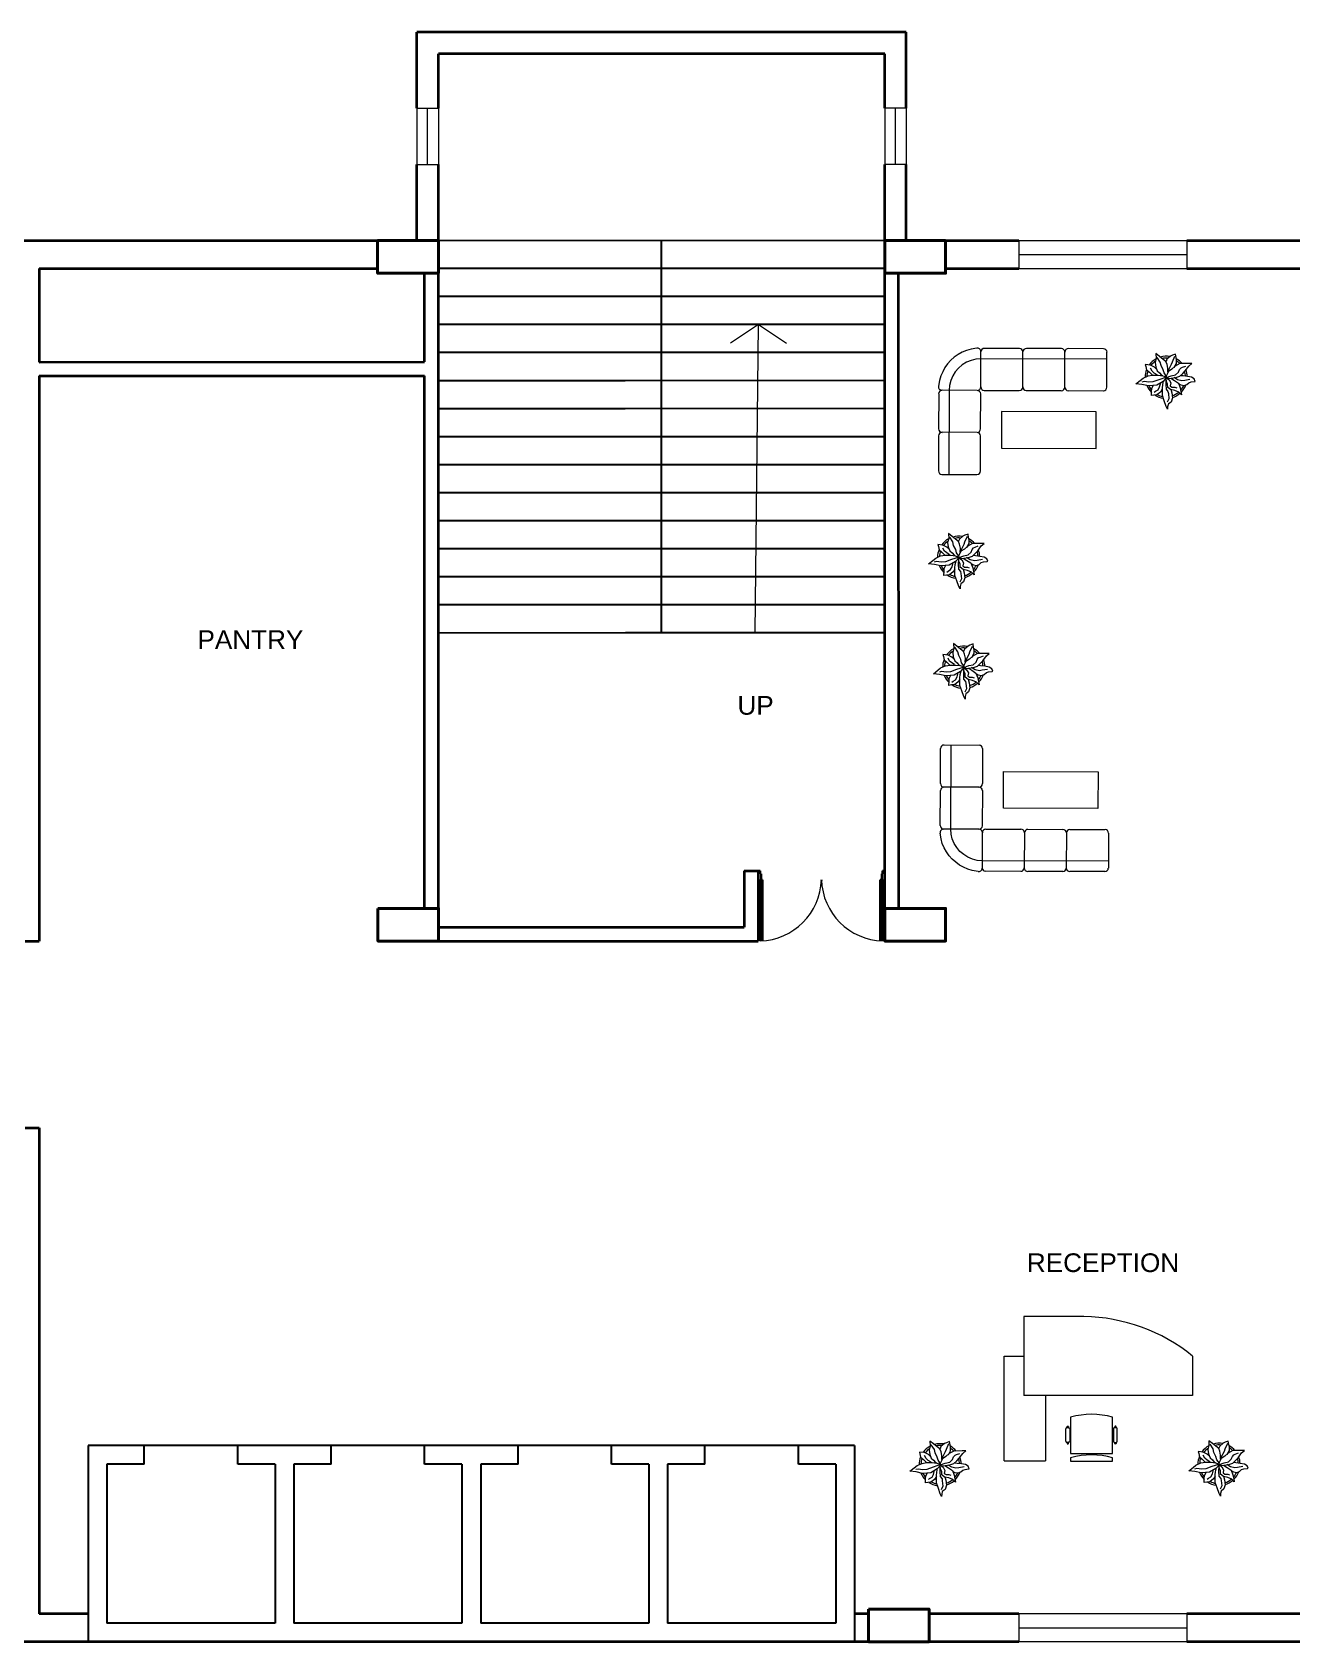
# Model space of a CAD drawing. Header units: millimetres. Extents: x 3079 to 579737, y 1565 to 1161826.
# Drawn here: x 86320 to 99801, y 432071 to 449301 of the extents above; entities that cross this region are included whole.
import ezdxf

# ---------------------------------------------------------------- set-up
doc = ezdxf.new("R2010")
doc.units = ezdxf.units.MM
for name, color, linetype, lineweight in [('1', 7, 'Continuous', 35), ('A_COL', 250, 'Continuous', 40), ('A_ELE1', 250, 'Continuous', 20), ('A_WIN-DOR', 250, 'Continuous', 30), ('IG-Area', 250, 'Continuous', 30), ('SILL', 251, 'Continuous', 18), ('WINDOW', 252, 'Continuous', 15)]:
    doc.layers.add(name, color=color, linetype=linetype, lineweight=lineweight)
doc.layers.add('FURNITURE', color=253, linetype='Continuous', lineweight=5, transparency=0.05)
doc.layers.add('TREES', color=72, linetype='Continuous', lineweight=5, transparency=0.05)
doc.styles.get("Standard").update_dxf_attribs({"font": 'arial.ttf'})

msp = doc.modelspace()

# ---------------------------------------------------------------- linework, layer by layer
for p, q in [((95445, 447071), (90667, 447069)), ((93057, 442870), (93055, 447070)), ((95445, 447071), (95445, 440871)), ((92667, 446771), (90667, 446771)), ((95445, 446771), (92667, 446771)), ((92667, 446471), (90667, 446471)), ((95445, 446471), (92667, 446471)), ((92667, 446171), (90668, 446171)), ((95445, 446171), (92667, 446171)), ((92667, 445871), (90668, 445871)), ((95445, 445871), (92667, 445871)), ((92668, 445570), (90668, 445569)), ((95445, 445571), (92668, 445570)), ((92668, 445270), (90668, 445269)), ((95445, 445271), (92668, 445270)), ((92668, 444970), (90668, 444969)), ((95445, 444971), (92668, 444970)), ((92668, 444671), (90668, 444671)), ((95445, 444671), (92668, 444671)), ((92668, 444371), (90668, 444371)), ((95445, 444371), (92668, 444371)), ((92668, 444070), (90669, 444069)), ((95445, 444071), (92668, 444070)), ((92668, 443771), (90669, 443771)), ((95445, 443771), (92668, 443771)), ((92669, 443471), (90669, 443471)), ((95445, 443471), (92669, 443471)), ((92669, 443171), (90669, 443171)), ((95445, 443171), (92669, 443171)), ((92669, 442870), (90669, 442869)), ((95445, 442871), (92669, 442870)), ((89020, 434171), (86920, 434171)), ((86920, 434171), (86920, 432071)), ((87520, 433971), (87520, 434171)), ((88520, 433971), (88520, 434171)), ((91120, 434171), (89020, 434171)), ((89520, 433971), (89520, 434171)), ((90520, 433971), (90520, 434171)), ((93220, 434171), (91120, 434171)), ((91520, 433971), (91520, 434171)), ((92520, 433971), (92520, 434171)), ((95120, 434171), (93220, 434171)), ((93520, 433971), (93520, 434171)), ((94520, 433971), (94520, 434171)), ((95120, 434171), (95120, 432071)), ((87520, 433971), (87120, 433971)), ((87120, 433971), (87120, 432271)), ((88920, 433971), (88520, 433971)), ((88920, 433971), (88920, 432271)), ((89520, 433971), (89120, 433971)), ((89120, 433971), (89120, 432271)), ((90920, 433971), (90520, 433971)), ((90920, 433971), (90920, 432271)), ((91520, 433971), (91120, 433971)), ((91120, 433971), (91120, 432271)), ((92920, 433971), (92520, 433971)), ((92920, 433971), (92920, 432271)), ((93520, 433971), (93120, 433971)), ((93120, 433971), (93120, 432271)), ((94920, 433971), (94520, 433971)), ((94920, 433971), (94920, 432271)), ((88920, 432271), (87120, 432271)), ((90920, 432271), (89120, 432271)), ((92920, 432271), (91120, 432271)), ((94920, 432271), (93120, 432271)), ((86920, 432071), (89020, 432071)), ((89020, 432071), (86920, 432071)), ((89020, 432071), (91120, 432071)), ((95595, 432071), (90595, 432071)), ((91120, 432071), (93220, 432071)), ((93220, 432071), (95120, 432071))]:
    msp.add_line(p, q)
at = {"layer": '1'}
for p, q in [((95675, 449301), (90437, 449301)), ((90437, 448486), (90437, 449301)), ((95675, 448486), (95675, 449301)), ((95445, 449071), (90667, 449071)), ((90667, 448486), (90667, 449071)), ((95445, 448486), (95445, 449071)), ((90437, 447071), (90437, 447886)), ((90667, 447071), (90667, 447886)), ((95445, 447071), (95445, 447886)), ((95675, 447071), (95675, 447886)), ((85732, 447071), (90667, 447071)), ((95445, 447071), (96879, 447071)), ((98679, 447071), (100920, 447071)), ((86395, 446771), (90017, 446771)), ((86395, 446771), (86395, 445767)), ((90517, 445771), (90517, 446721)), ((90670, 439871), (90667, 446771)), ((95445, 439571), (95445, 446771)), ((95595, 439921), (95591, 446721)), ((96095, 446771), (96879, 446771)), ((98679, 446771), (100270, 446771)), ((86395, 445767), (90517, 445771)), ((86395, 445621), (90517, 445623)), ((86395, 445621), (86395, 439571)), ((90520, 439921), (90517, 445623)), ((93939, 440324), (93939, 439721)), ((93939, 440324), (94089, 440324)), ((94089, 440324), (94089, 439571)), ((90670, 439721), (93939, 439721)), ((86245, 439571), (86395, 439571)), ((86395, 439571), (86395, 439571)), ((90670, 439571), (94089, 439571)), ((86245, 437571), (86395, 437571)), ((86395, 437571), (86395, 432371)), ((86920, 432371), (86395, 432371)), ((95270, 432371), (95120, 432371)), ((96879, 432371), (95920, 432371)), ((100270, 432371), (98679, 432371)), ((95920, 432071), (85732, 432071)), ((96879, 432071), (95920, 432071)), ((100920, 432071), (98679, 432071))]:
    msp.add_line(p, q, dxfattribs=at)
at = {"layer": 'A_COL'}
for points in [[(90017, 447071), (90017, 446721), (90667, 446721), (90667, 447071)], [(95445, 447071), (95445, 446721), (96095, 446721), (96095, 447071)], [(90020, 439921), (90020, 439571), (90670, 439571), (90670, 439921)], [(95445, 439921), (95445, 439571), (96095, 439571), (96095, 439921)], [(95270, 432421), (95270, 432071), (95920, 432071), (95920, 432421)]]:
    msp.add_lwpolyline(points, close=True, dxfattribs=at)
at = {"layer": 'A_ELE1', "transparency": 33554687}
for centre, start, end in [((94091, 440249), 271.742, 358.2578), ((95443, 440249), 181.7422, 268.258)]:
    msp.add_arc(centre, 676, start, end, dxfattribs=at)
at = {"layer": 'A_WIN-DOR', "transparency": 33554687}
for p, q in [((94089, 440219), (94089, 440324)), ((94112, 440324), (94112, 440292)), ((94112, 440292), (94121, 440292)), ((94112, 440228), (94112, 439573)), ((94121, 440292), (94121, 440228)), ((94137, 440228), (94137, 439574)), ((94767, 440228), (94767, 440219)), ((94767, 440228), (94767, 440228)), ((95397, 440228), (95397, 439574)), ((95422, 440292), (95413, 440292)), ((95413, 440292), (95413, 440228)), ((95422, 440324), (95422, 440292)), ((95422, 440228), (95422, 439573)), ((95445, 440219), (95445, 440324)), ((94112, 440219), (94089, 440219)), ((94112, 440219), (94112, 440196)), ((94767, 440219), (94767, 440219)), ((95422, 440219), (95422, 440196)), ((95422, 440219), (95445, 440219))]:
    msp.add_line(p, q, dxfattribs=at)
at = {"layer": 'A_WIN-DOR'}
for p, q in [((94112, 440324), (94089, 440324)), ((95422, 440324), (95445, 440324))]:
    msp.add_line(p, q, dxfattribs=at)
at = {"layer": 'A_WIN-DOR', "transparency": 33554687}
for points in [[(94112, 440228), (94137, 440228)], [(94767, 440228), (94767, 440228)], [(95422, 440228), (95397, 440228)]]:
    msp.add_lwpolyline(points, dxfattribs=at)
at = {"layer": 'FURNITURE'}
for p, q in [((96429, 445919), (96368, 445908)), ((96886, 445915), (96511, 445916)), ((97336, 445914), (96961, 445915)), ((97786, 445913), (97411, 445914)), ((96118, 445752), (96089, 445711)), ((96152, 445789), (96118, 445752)), ((96189, 445822), (96152, 445789)), ((96230, 445851), (96189, 445822)), ((96274, 445875), (96230, 445851)), ((96320, 445894), (96274, 445875)), ((96320, 445768), (96274, 445740)), ((96368, 445908), (96320, 445894)), ((96369, 445788), (96320, 445768)), ((96420, 445800), (96369, 445788)), ((96473, 445804), (96420, 445800)), ((96472, 445504), (96473, 445879)), ((97823, 445800), (96473, 445804)), ((96922, 445503), (96923, 445878)), ((97372, 445501), (97373, 445876)), ((97822, 445500), (97823, 445875)), ((96031, 445573), (96020, 445512)), ((96045, 445621), (96031, 445573)), ((96065, 445667), (96045, 445621)), ((96089, 445711), (96065, 445667)), ((96151, 445572), (96139, 445520)), ((96172, 445621), (96151, 445572)), ((96200, 445666), (96172, 445621)), ((96234, 445706), (96200, 445666)), ((96274, 445740), (96234, 445706)), ((96022, 445430), (96021, 445055)), ((96434, 445467), (96057, 445468)), ((96134, 445468), (96132, 444568)), ((96139, 445520), (96134, 445468)), ((96471, 445054), (96472, 445429)), ((96509, 445466), (96884, 445465)), ((96528, 445466), (96528, 445466)), ((96959, 445465), (97334, 445464)), ((97409, 445464), (97784, 445463)), ((96696, 445241), (96695, 444847)), ((97709, 445238), (96696, 445241)), ((97708, 444844), (97709, 445238)), ((96021, 444980), (96019, 444605)), ((96433, 445017), (96058, 445018)), ((96469, 444604), (96470, 444979)), ((96695, 444847), (97708, 444844)), ((96057, 444568), (96432, 444567)), ((96041, 441258), (96042, 441633)), ((96079, 441671), (96454, 441669)), ((96152, 440770), (96154, 441670)), ((96492, 441632), (96491, 441257)), ((96715, 440994), (96716, 441387)), ((96716, 441387), (97729, 441384)), ((97729, 441384), (97727, 440991)), ((96039, 440808), (96040, 441183)), ((96453, 441219), (96078, 441221)), ((96490, 441182), (96489, 440807)), ((97727, 440991), (96715, 440994)), ((96452, 440769), (96074, 440771)), ((96156, 440717), (96152, 440770)), ((96527, 440769), (96902, 440768)), ((96545, 440769), (96545, 440769)), ((96977, 440768), (97352, 440767)), ((97427, 440766), (97802, 440765)), ((96047, 440665), (96037, 440727)), ((96061, 440617), (96047, 440665)), ((96081, 440571), (96061, 440617)), ((96168, 440666), (96156, 440717)), ((96188, 440617), (96168, 440666)), ((96216, 440572), (96188, 440617)), ((96489, 440732), (96488, 440357)), ((96939, 440730), (96938, 440355)), ((97389, 440729), (97388, 440354)), ((97839, 440728), (97838, 440353)), ((96105, 440527), (96081, 440571)), ((96134, 440486), (96105, 440527)), ((96167, 440449), (96134, 440486)), ((96204, 440415), (96167, 440449)), ((96245, 440386), (96204, 440415)), ((96250, 440531), (96216, 440572)), ((96290, 440497), (96250, 440531)), ((96335, 440469), (96290, 440497)), ((96384, 440449), (96335, 440469)), ((96435, 440436), (96384, 440449)), ((96488, 440432), (96435, 440436)), ((97838, 440428), (96488, 440432)), ((96288, 440362), (96245, 440386)), ((96334, 440342), (96288, 440362)), ((96382, 440328), (96334, 440342)), ((96444, 440317), (96382, 440328)), ((96900, 440318), (96525, 440319)), ((97350, 440317), (96975, 440318)), ((97800, 440315), (97425, 440316)), ((96934, 435552), (96934, 434707)), ((97576, 435552), (96934, 435552)), ((96722, 435129), (96934, 435129)), ((96722, 434008), (96722, 435129)), ((98739, 435129), (98739, 434707)), ((98739, 434707), (96934, 434707)), ((97167, 434707), (97167, 434008)), ((97397, 434365), (97397, 434375)), ((97400, 434379), (97407, 434379)), ((97410, 434375), (97410, 434365)), ((97434, 434475), (97434, 434086)), ((97884, 434086), (97884, 434475)), ((97907, 434375), (97907, 434365)), ((97917, 434379), (97910, 434379)), ((97920, 434365), (97920, 434375)), ((97384, 434218), (97384, 434352)), ((97397, 434365), (97410, 434365)), ((97410, 434365), (97397, 434365)), ((97410, 434204), (97397, 434204)), ((97397, 434204), (97397, 434194)), ((97410, 434194), (97410, 434204)), ((97424, 434352), (97424, 434218)), ((97894, 434352), (97894, 434218)), ((97920, 434365), (97907, 434365)), ((97907, 434365), (97920, 434365)), ((97907, 434204), (97920, 434204)), ((97907, 434194), (97907, 434204)), ((97920, 434204), (97920, 434194)), ((97934, 434218), (97934, 434352)), ((97400, 434191), (97407, 434191)), ((97434, 434086), (97884, 434086)), ((97434, 434041), (97434, 434005)), ((97605, 434086), (97605, 434072)), ((97712, 434086), (97712, 434072)), ((97884, 434005), (97884, 434041)), ((97917, 434191), (97910, 434191)), ((96722, 434008), (97167, 434008)), ((97434, 434005), (97884, 434005))]:
    msp.add_line(p, q, dxfattribs=at)
for centre, radius, start, end in [((96436, 445882), 37.5, 359.8268, 99.7974), ((96511, 445879), 37.5, 89.8268, 179.8268), ((96886, 445878), 37.5, 359.8268, 89.8268), ((96961, 445878), 37.5, 89.8268, 179.8268), ((97336, 445876), 37.5, 359.8268, 89.8268), ((97411, 445876), 37.5, 89.8268, 179.8268), ((97786, 445875), 37.5, 359.8268, 89.8268), ((96057, 445505), 37.5, 169.8561, 269.8268), ((96059, 445430), 37.5, 89.8268, 179.8268), ((96435, 445504), 37.5, 269.8268, 359.8268), ((96434, 445429), 37.5, 359.8268, 89.8268), ((96510, 445504), 37.5, 179.8268, 269.8268), ((96885, 445503), 37.5, 269.8268, 359.8268), ((96960, 445503), 37.5, 179.8268, 269.8268), ((97335, 445501), 37.5, 269.8268, 359.8268), ((97410, 445501), 37.5, 179.8268, 269.8268), ((97785, 445500), 37.5, 269.8268, 359.8268), ((96058, 445055), 37.5, 179.8268, 269.8268), ((96433, 445054), 37.5, 269.8268, 359.8268), ((96058, 444980), 37.5, 89.8268, 179.8268), ((96433, 444979), 37.5, 359.8268, 89.8268), ((96057, 444605), 37.5, 179.8268, 269.8268), ((96432, 444604), 37.5, 269.8268, 359.8268), ((96079, 441633), 37.5, 89.8268, 179.8268), ((96454, 441632), 37.5, 359.8268, 89.8268), ((96078, 441183), 37.5, 89.8268, 179.8268), ((96078, 441258), 37.5, 179.8268, 269.8268), ((96453, 441257), 37.5, 269.8268, 359.8268), ((96453, 441182), 37.5, 359.8268, 89.8268), ((96074, 440733), 37.5, 89.8268, 189.7974), ((96077, 440808), 37.5, 179.8268, 269.8268), ((96452, 440807), 37.5, 269.8268, 359.8268), ((96452, 440732), 37.5, 359.8268, 89.8268), ((96527, 440732), 37.5, 89.8268, 179.8268), ((96902, 440731), 37.5, 359.8268, 89.8268), ((96977, 440730), 37.5, 89.8268, 179.8268), ((97352, 440729), 37.5, 359.8268, 89.8268), ((97427, 440729), 37.5, 89.8268, 179.8268), ((97802, 440728), 37.5, 359.8268, 89.8268), ((96450, 440354), 37.5, 259.8561, 359.8268), ((96525, 440357), 37.5, 179.8268, 269.8268), ((96900, 440356), 37.5, 269.8268, 359.8268), ((96975, 440355), 37.5, 179.8268, 269.8268), ((97350, 440354), 37.5, 269.8268, 359.8268), ((97425, 440354), 37.5, 179.8268, 269.8268), ((97800, 440353), 37.5, 269.8268, 359.8268), ((97542, 433647), 1906, 51.0807, 88.9531), ((97400, 434375), 3.35, 90, 180), ((97407, 434375), 3.35, 0, 90), ((97659, 433679), 827, 74.2216, 105.7784), ((97910, 434375), 3.35, 90, 180), ((97917, 434375), 3.35, 0, 90), ((97397, 434352), 13.4, 90, 180), ((97397, 434218), 13.4, 180, 270), ((97410, 434352), 13.4, 0, 90), ((97410, 434218), 13.4, 270, 0), ((97907, 434352), 13.4, 90, 180), ((97907, 434218), 13.4, 180, 270), ((97920, 434352), 13.4, 0, 90), ((97920, 434218), 13.4, 270, 0), ((97400, 434194), 3.35, 180, 270), ((97407, 434194), 3.35, 270, 0), ((97659, 433245), 827, 74.2216, 105.7784), ((97910, 434194), 3.35, 180, 270), ((97917, 434194), 3.35, 270, 0)]:
    msp.add_arc(centre, radius, start, end, dxfattribs=at)
at = {"layer": 'SILL'}
for p, q in [((90437, 448486), (90437, 447886)), ((90667, 448486), (90667, 447886)), ((95445, 448486), (95445, 447886)), ((95675, 448486), (95675, 447886)), ((96879, 447071), (98679, 447071)), ((96879, 446771), (98679, 446771)), ((94093, 446171), (93795, 445971)), ((94057, 442870), (94093, 446171)), ((94093, 446171), (94392, 445971)), ((98679, 432371), (96879, 432371)), ((98679, 432071), (96879, 432071))]:
    msp.add_line(p, q, dxfattribs=at)
at = {"layer": 'TREES'}
for p, q in [((98289, 445736), (98233, 445742)), ((98233, 445742), (98240, 445722)), ((98350, 445807), (98339, 445764)), ((98339, 445764), (98345, 445717)), ((98385, 445830), (98347, 445860)), ((98347, 445860), (98350, 445807)), ((98394, 445770), (98361, 445820)), ((98423, 445799), (98385, 445830)), ((98402, 445733), (98394, 445770)), ((98454, 445776), (98423, 445799)), ((98466, 445745), (98454, 445776)), ((98465, 445801), (98456, 445777)), ((98503, 445833), (98465, 445801)), ((98475, 445705), (98466, 445745)), ((98511, 445743), (98475, 445673)), ((98524, 445842), (98503, 445833)), ((98520, 445768), (98511, 445743)), ((98547, 445830), (98520, 445768)), ((98557, 445855), (98524, 445842)), ((98544, 445713), (98567, 445755)), ((98603, 445753), (98553, 445725)), ((98562, 445819), (98557, 445855)), ((98568, 445790), (98562, 445819)), ((98567, 445755), (98568, 445790)), ((98693, 445754), (98603, 445753)), ((98731, 445754), (98693, 445754)), ((98699, 445727), (98731, 445754)), ((98133, 445537), (98180, 445573)), ((98180, 445573), (98210, 445598)), ((98210, 445598), (98263, 445621)), ((98240, 445722), (98247, 445686)), ((98247, 445686), (98278, 445662)), ((98263, 445621), (98311, 445629)), ((98278, 445662), (98310, 445630)), ((98331, 445715), (98289, 445736)), ((98306, 445672), (98289, 445704)), ((98329, 445652), (98306, 445672)), ((98311, 445629), (98372, 445630)), ((98380, 445581), (98314, 445557)), ((98360, 445634), (98329, 445652)), ((98351, 445696), (98331, 445715)), ((98345, 445717), (98361, 445675)), ((98361, 445675), (98387, 445655)), ((98372, 445630), (98420, 445623)), ((98461, 445608), (98380, 445581)), ((98387, 445655), (98406, 445629)), ((98425, 445688), (98402, 445733)), ((98406, 445629), (98416, 445626)), ((98420, 445623), (98465, 445610)), ((98420, 445528), (98429, 445569)), ((98465, 445610), (98423, 445562)), ((98434, 445654), (98425, 445688)), ((98460, 445617), (98434, 445654)), ((98454, 445594), (98453, 445530)), ((98481, 445670), (98455, 445619)), ((98455, 445619), (98461, 445605)), ((98455, 445598), (98461, 445600)), ((98460, 445561), (98455, 445598)), ((98458, 445603), (98488, 445594)), ((98461, 445605), (98511, 445623)), ((98461, 445600), (98488, 445579)), ((98474, 445661), (98475, 445705)), ((98518, 445694), (98481, 445670)), ((98488, 445594), (98560, 445605)), ((98488, 445579), (98507, 445546)), ((98505, 445597), (98545, 445573)), ((98511, 445623), (98558, 445633)), ((98553, 445725), (98518, 445694)), ((98579, 445580), (98541, 445603)), ((98545, 445573), (98587, 445545)), ((98558, 445633), (98589, 445661)), ((98560, 445605), (98603, 445618)), ((98625, 445568), (98579, 445580)), ((98589, 445661), (98600, 445690)), ((98600, 445690), (98616, 445709)), ((98603, 445618), (98635, 445649)), ((98616, 445709), (98631, 445715)), ((98638, 445621), (98618, 445624)), ((98656, 445573), (98625, 445568)), ((98631, 445715), (98667, 445727)), ((98635, 445649), (98661, 445675)), ((98684, 445616), (98638, 445621)), ((98711, 445583), (98656, 445573)), ((98661, 445675), (98699, 445727)), ((98728, 445608), (98684, 445616)), ((98758, 445590), (98728, 445608)), ((98767, 445563), (98758, 445590)), ((98198, 445529), (98133, 445537)), ((98220, 445561), (98196, 445554)), ((98267, 445514), (98198, 445529)), ((98270, 445553), (98220, 445561)), ((98356, 445521), (98267, 445514)), ((98314, 445557), (98270, 445553)), ((98298, 445412), (98300, 445457)), ((98325, 445416), (98298, 445412)), ((98300, 445457), (98302, 445486)), ((98302, 445486), (98319, 445520)), ((98357, 445419), (98325, 445416)), ((98330, 445447), (98344, 445458)), ((98344, 445458), (98370, 445474)), ((98423, 445562), (98356, 445521)), ((98396, 445449), (98357, 445419)), ((98370, 445474), (98387, 445503)), ((98387, 445503), (98398, 445547)), ((98415, 445479), (98396, 445449)), ((98416, 445492), (98420, 445528)), ((98416, 445453), (98416, 445492)), ((98416, 445411), (98416, 445453)), ((98437, 445354), (98416, 445411)), ((98453, 445530), (98455, 445480)), ((98455, 445480), (98476, 445455)), ((98472, 445535), (98460, 445561)), ((98474, 445499), (98472, 445535)), ((98504, 445475), (98474, 445499)), ((98476, 445455), (98480, 445434)), ((98480, 445434), (98486, 445376)), ((98507, 445546), (98500, 445514)), ((98500, 445514), (98519, 445502)), ((98551, 445465), (98504, 445475)), ((98505, 445480), (98516, 445440)), ((98516, 445440), (98524, 445387)), ((98519, 445502), (98549, 445502)), ((98549, 445502), (98570, 445494)), ((98594, 445448), (98551, 445465)), ((98587, 445545), (98607, 445494)), ((98589, 445539), (98613, 445525)), ((98620, 445419), (98594, 445448)), ((98607, 445494), (98614, 445455)), ((98613, 445525), (98649, 445519)), ((98614, 445455), (98620, 445419)), ((98649, 445519), (98677, 445529)), ((98677, 445529), (98699, 445549)), ((98699, 445549), (98723, 445557)), ((98723, 445557), (98760, 445562)), ((98760, 445562), (98767, 445563)), ((98458, 445295), (98437, 445354)), ((98471, 445267), (98458, 445295)), ((98486, 445376), (98469, 445339)), ((98472, 445292), (98471, 445267)), ((98480, 445321), (98472, 445292)), ((98509, 445342), (98480, 445321)), ((98524, 445387), (98509, 445342)), ((96129, 443881), (96118, 443838)), ((96165, 443904), (96127, 443933)), ((96127, 443933), (96129, 443881)), ((96173, 443844), (96140, 443894)), ((96203, 443873), (96165, 443904)), ((96233, 443850), (96203, 443873)), ((96246, 443819), (96233, 443850)), ((96244, 443875), (96235, 443851)), ((96282, 443907), (96244, 443875)), ((96303, 443916), (96282, 443907)), ((96326, 443903), (96299, 443842)), ((96336, 443929), (96303, 443916)), ((96341, 443893), (96336, 443929)), ((96348, 443864), (96341, 443893)), ((96347, 443829), (96348, 443864)), ((95990, 443672), (96042, 443695)), ((96068, 443810), (96013, 443816)), ((96013, 443816), (96019, 443796)), ((96019, 443796), (96027, 443760)), ((96027, 443760), (96057, 443736)), ((96042, 443695), (96090, 443703)), ((96057, 443736), (96089, 443704)), ((96111, 443789), (96068, 443810)), ((96085, 443746), (96068, 443778)), ((96109, 443726), (96085, 443746)), ((96090, 443703), (96151, 443704)), ((96139, 443708), (96109, 443726)), ((96130, 443770), (96111, 443789)), ((96118, 443838), (96124, 443791)), ((96124, 443791), (96140, 443749)), ((96140, 443749), (96166, 443729)), ((96151, 443704), (96199, 443697)), ((96241, 443682), (96160, 443655)), ((96166, 443729), (96186, 443703)), ((96182, 443807), (96173, 443844)), ((96204, 443762), (96182, 443807)), ((96186, 443703), (96196, 443700)), ((96199, 443697), (96244, 443683)), ((96244, 443683), (96203, 443636)), ((96214, 443728), (96204, 443762)), ((96239, 443691), (96214, 443728)), ((96260, 443744), (96235, 443693)), ((96235, 443693), (96241, 443679)), ((96235, 443672), (96241, 443674)), ((96237, 443677), (96268, 443668)), ((96241, 443679), (96291, 443697)), ((96241, 443674), (96268, 443653)), ((96254, 443779), (96246, 443819)), ((96253, 443735), (96254, 443779)), ((96290, 443817), (96254, 443747)), ((96297, 443768), (96260, 443744)), ((96268, 443668), (96340, 443679)), ((96299, 443842), (96290, 443817)), ((96291, 443697), (96337, 443707)), ((96333, 443799), (96297, 443768)), ((96358, 443654), (96320, 443677)), ((96323, 443786), (96347, 443829)), ((96383, 443827), (96333, 443799)), ((96337, 443707), (96368, 443735)), ((96340, 443679), (96383, 443692)), ((96368, 443735), (96379, 443764)), ((96379, 443764), (96395, 443783)), ((96472, 443828), (96383, 443827)), ((96383, 443692), (96415, 443723)), ((96395, 443783), (96411, 443789)), ((96417, 443695), (96397, 443698)), ((96411, 443789), (96446, 443801)), ((96415, 443723), (96440, 443749)), ((96464, 443690), (96417, 443695)), ((96440, 443749), (96478, 443801)), ((96508, 443682), (96464, 443690)), ((96510, 443828), (96472, 443828)), ((96478, 443801), (96510, 443828)), ((96537, 443664), (96508, 443682)), ((95913, 443611), (95959, 443647)), ((95978, 443603), (95913, 443611)), ((95959, 443647), (95990, 443672)), ((96000, 443634), (95975, 443628)), ((96046, 443588), (95978, 443603)), ((96050, 443627), (96000, 443634)), ((96135, 443595), (96046, 443588)), ((96094, 443631), (96050, 443627)), ((96078, 443486), (96079, 443530)), ((96079, 443530), (96082, 443560)), ((96082, 443560), (96099, 443594)), ((96160, 443655), (96094, 443631)), ((96110, 443521), (96123, 443532)), ((96123, 443532), (96149, 443548)), ((96203, 443636), (96135, 443595)), ((96176, 443523), (96137, 443492)), ((96149, 443548), (96166, 443577)), ((96166, 443577), (96177, 443621)), ((96194, 443553), (96176, 443523)), ((96196, 443566), (96199, 443602)), ((96196, 443527), (96196, 443566)), ((96196, 443485), (96196, 443527)), ((96199, 443602), (96209, 443643)), ((96233, 443668), (96232, 443604)), ((96232, 443604), (96235, 443554)), ((96239, 443634), (96235, 443672)), ((96235, 443554), (96256, 443529)), ((96252, 443609), (96239, 443634)), ((96253, 443573), (96252, 443609)), ((96284, 443549), (96253, 443573)), ((96256, 443529), (96259, 443508)), ((96259, 443508), (96265, 443450)), ((96268, 443653), (96286, 443620)), ((96286, 443620), (96280, 443588)), ((96280, 443588), (96298, 443576)), ((96330, 443539), (96284, 443549)), ((96285, 443671), (96324, 443647)), ((96285, 443554), (96296, 443514)), ((96296, 443514), (96303, 443461)), ((96298, 443576), (96329, 443576)), ((96324, 443647), (96367, 443619)), ((96329, 443576), (96350, 443568)), ((96373, 443522), (96330, 443539)), ((96405, 443642), (96358, 443654)), ((96367, 443619), (96386, 443568)), ((96368, 443613), (96393, 443599)), ((96400, 443492), (96373, 443522)), ((96386, 443568), (96394, 443529)), ((96393, 443599), (96428, 443593)), ((96394, 443529), (96400, 443492)), ((96435, 443647), (96405, 443642)), ((96428, 443593), (96456, 443603)), ((96491, 443657), (96435, 443647)), ((96456, 443603), (96478, 443623)), ((96478, 443623), (96503, 443631)), ((96503, 443631), (96540, 443636)), ((96547, 443637), (96537, 443664)), ((96540, 443636), (96547, 443637)), ((96105, 443490), (96078, 443486)), ((96137, 443492), (96105, 443490)), ((96216, 443427), (96196, 443485)), ((96237, 443369), (96216, 443427)), ((96251, 443341), (96237, 443369)), ((96265, 443450), (96248, 443413)), ((96252, 443366), (96251, 443341)), ((96259, 443395), (96252, 443366)), ((96288, 443416), (96259, 443395)), ((96303, 443461), (96288, 443416)), ((96183, 442704), (96172, 442661)), ((96172, 442661), (96178, 442614)), ((96218, 442727), (96181, 442756)), ((96181, 442756), (96183, 442704)), ((96227, 442667), (96194, 442717)), ((96256, 442696), (96218, 442727)), ((96236, 442630), (96227, 442667)), ((96287, 442673), (96256, 442696)), ((96299, 442642), (96287, 442673)), ((96298, 442698), (96289, 442673)), ((96336, 442730), (96298, 442698)), ((96308, 442602), (96299, 442642)), ((96344, 442640), (96308, 442570)), ((96357, 442739), (96336, 442730)), ((96353, 442665), (96344, 442640)), ((96380, 442726), (96353, 442665)), ((96390, 442752), (96357, 442739)), ((96377, 442609), (96400, 442652)), ((96436, 442650), (96386, 442622)), ((96395, 442716), (96390, 442752)), ((96401, 442686), (96395, 442716)), ((96400, 442652), (96401, 442686)), ((96526, 442651), (96436, 442650)), ((96564, 442651), (96526, 442651)), ((96532, 442624), (96564, 442651)), ((95966, 442434), (96013, 442470)), ((96013, 442470), (96043, 442495)), ((96043, 442495), (96096, 442517)), ((96122, 442632), (96067, 442639)), ((96067, 442639), (96073, 442619)), ((96073, 442619), (96080, 442582)), ((96080, 442582), (96111, 442559)), ((96096, 442517), (96144, 442526)), ((96111, 442559), (96143, 442527)), ((96164, 442612), (96122, 442632)), ((96139, 442569), (96122, 442601)), ((96162, 442549), (96139, 442569)), ((96144, 442526), (96205, 442527)), ((96213, 442478), (96147, 442454)), ((96193, 442531), (96162, 442549)), ((96184, 442593), (96164, 442612)), ((96178, 442614), (96194, 442571)), ((96194, 442571), (96220, 442552)), ((96205, 442527), (96253, 442520)), ((96294, 442505), (96213, 442478)), ((96220, 442552), (96239, 442526)), ((96258, 442585), (96236, 442630)), ((96239, 442526), (96249, 442522)), ((96253, 442520), (96298, 442506)), ((96298, 442506), (96256, 442459)), ((96267, 442550), (96258, 442585)), ((96293, 442514), (96267, 442550)), ((96287, 442490), (96286, 442427)), ((96314, 442566), (96288, 442516)), ((96288, 442516), (96294, 442501)), ((96288, 442495), (96294, 442496)), ((96293, 442457), (96288, 442495)), ((96291, 442500), (96321, 442490)), ((96294, 442501), (96345, 442520)), ((96294, 442496), (96321, 442476)), ((96307, 442558), (96308, 442602)), ((96351, 442591), (96314, 442566)), ((96321, 442490), (96394, 442501)), ((96321, 442476), (96340, 442443)), ((96338, 442494), (96378, 442470)), ((96345, 442520), (96391, 442530)), ((96386, 442622), (96351, 442591)), ((96412, 442477), (96374, 442500)), ((96378, 442470), (96420, 442441)), ((96391, 442530), (96422, 442558)), ((96394, 442501), (96436, 442515)), ((96459, 442465), (96412, 442477)), ((96422, 442558), (96433, 442587)), ((96433, 442587), (96449, 442606)), ((96436, 442515), (96468, 442545)), ((96449, 442606), (96465, 442612)), ((96471, 442517), (96451, 442521)), ((96489, 442470), (96459, 442465)), ((96465, 442612), (96500, 442624)), ((96468, 442545), (96494, 442571)), ((96517, 442513), (96471, 442517)), ((96544, 442479), (96489, 442470)), ((96494, 442571), (96532, 442624)), ((96561, 442505), (96517, 442513)), ((96591, 442487), (96561, 442505)), ((96600, 442460), (96591, 442487)), ((96031, 442426), (95966, 442434)), ((96053, 442457), (96029, 442451)), ((96100, 442411), (96031, 442426)), ((96103, 442450), (96053, 442457)), ((96189, 442418), (96100, 442411)), ((96147, 442454), (96103, 442450)), ((96132, 442309), (96133, 442353)), ((96158, 442313), (96132, 442309)), ((96133, 442353), (96135, 442383)), ((96135, 442383), (96152, 442417)), ((96190, 442315), (96158, 442313)), ((96163, 442343), (96177, 442354)), ((96177, 442354), (96203, 442370)), ((96256, 442459), (96189, 442418)), ((96229, 442346), (96190, 442315)), ((96203, 442370), (96220, 442400)), ((96220, 442400), (96231, 442444)), ((96248, 442375), (96229, 442346)), ((96249, 442389), (96253, 442424)), ((96249, 442349), (96249, 442389)), ((96249, 442308), (96249, 442349)), ((96270, 442250), (96249, 442308)), ((96253, 442424), (96262, 442466)), ((96286, 442427), (96288, 442377)), ((96288, 442377), (96309, 442352)), ((96305, 442432), (96293, 442457)), ((96307, 442396), (96305, 442432)), ((96337, 442372), (96307, 442396)), ((96309, 442352), (96313, 442331)), ((96313, 442331), (96319, 442272)), ((96340, 442443), (96333, 442411)), ((96333, 442411), (96352, 442398)), ((96384, 442362), (96337, 442372)), ((96338, 442377), (96350, 442337)), ((96350, 442337), (96357, 442283)), ((96352, 442398), (96382, 442398)), ((96382, 442398), (96403, 442391)), ((96427, 442345), (96384, 442362)), ((96420, 442441), (96440, 442391)), ((96422, 442435), (96446, 442422)), ((96454, 442315), (96427, 442345)), ((96440, 442391), (96447, 442352)), ((96446, 442422), (96482, 442416)), ((96447, 442352), (96454, 442315)), ((96482, 442416), (96510, 442426)), ((96510, 442426), (96532, 442446)), ((96532, 442446), (96556, 442454)), ((96556, 442454), (96593, 442459)), ((96593, 442459), (96600, 442460)), ((96291, 442191), (96270, 442250)), ((96304, 442163), (96291, 442191)), ((96319, 442272), (96302, 442236)), ((96305, 442189), (96304, 442163)), ((96313, 442217), (96305, 442189)), ((96342, 442239), (96313, 442217)), ((96357, 442283), (96342, 442239)), ((95967, 434190), (95929, 434219)), ((95929, 434219), (95932, 434167)), ((96105, 434202), (96085, 434193)), ((96139, 434215), (96105, 434202)), ((96144, 434179), (96139, 434215)), ((98951, 434195), (98913, 434224)), ((98913, 434224), (98915, 434172)), ((99068, 434198), (99030, 434166)), ((99089, 434207), (99068, 434198)), ((99122, 434220), (99089, 434207)), ((99127, 434184), (99122, 434220)), ((95870, 434096), (95815, 434102)), ((95815, 434102), (95821, 434082)), ((95821, 434082), (95829, 434046)), ((95829, 434046), (95859, 434022)), ((95913, 434075), (95870, 434096)), ((95888, 434032), (95870, 434064)), ((95911, 434012), (95888, 434032)), ((95933, 434056), (95913, 434075)), ((95932, 434167), (95921, 434124)), ((95921, 434124), (95927, 434077)), ((95927, 434077), (95943, 434035)), ((95976, 434130), (95943, 434180)), ((95943, 434035), (95968, 434015)), ((96005, 434159), (95967, 434190)), ((95984, 434093), (95976, 434130)), ((96006, 434048), (95984, 434093)), ((96036, 434136), (96005, 434159)), ((96016, 434014), (96006, 434048)), ((96048, 434105), (96036, 434136)), ((96046, 434161), (96037, 434137)), ((96063, 434030), (96037, 433979)), ((96085, 434193), (96046, 434161)), ((96057, 434065), (96048, 434105)), ((96055, 434021), (96057, 434065)), ((96092, 434103), (96057, 434033)), ((96099, 434054), (96063, 434030)), ((96101, 434128), (96092, 434103)), ((96135, 434085), (96099, 434054)), ((96128, 434189), (96101, 434128)), ((96126, 434072), (96149, 434115)), ((96185, 434113), (96135, 434085)), ((96150, 434150), (96144, 434179)), ((96149, 434115), (96150, 434150)), ((96170, 434021), (96181, 434050)), ((96181, 434050), (96197, 434069)), ((96275, 434114), (96185, 434113)), ((96197, 434069), (96213, 434075)), ((96213, 434075), (96249, 434087)), ((96217, 434009), (96243, 434035)), ((96243, 434035), (96281, 434087)), ((96312, 434114), (96275, 434114)), ((96281, 434087), (96312, 434114)), ((98854, 434101), (98799, 434107)), ((98799, 434107), (98805, 434087)), ((98805, 434087), (98813, 434051)), ((98813, 434051), (98843, 434027)), ((98843, 434027), (98875, 433995)), ((98897, 434080), (98854, 434101)), ((98871, 434037), (98854, 434069)), ((98895, 434017), (98871, 434037)), ((98917, 434061), (98897, 434080)), ((98915, 434172), (98904, 434129)), ((98904, 434129), (98910, 434082)), ((98910, 434082), (98926, 434039)), ((98959, 434135), (98926, 434185)), ((98926, 434039), (98952, 434020)), ((98989, 434164), (98951, 434195)), ((98968, 434098), (98959, 434135)), ((98990, 434053), (98968, 434098)), ((99019, 434141), (98989, 434164)), ((99000, 434019), (98990, 434053)), ((99032, 434110), (99019, 434141)), ((99030, 434166), (99021, 434142)), ((99046, 434034), (99021, 433984)), ((99040, 434070), (99032, 434110)), ((99039, 434026), (99040, 434070)), ((99076, 434108), (99040, 434038)), ((99083, 434059), (99046, 434034)), ((99085, 434133), (99076, 434108)), ((99119, 434090), (99083, 434059)), ((99112, 434194), (99085, 434133)), ((99110, 434077), (99133, 434120)), ((99169, 434118), (99119, 434090)), ((99123, 433998), (99154, 434026)), ((99134, 434155), (99127, 434184)), ((99133, 434120), (99134, 434155)), ((99154, 434026), (99165, 434055)), ((99165, 434055), (99181, 434074)), ((99258, 434119), (99169, 434118)), ((99181, 434074), (99197, 434080)), ((99197, 434080), (99232, 434092)), ((99201, 434014), (99226, 434039)), ((99226, 434039), (99264, 434092)), ((99296, 434119), (99258, 434119)), ((99264, 434092), (99296, 434119)), ((95715, 433897), (95761, 433933)), ((95780, 433889), (95715, 433897)), ((95761, 433933), (95792, 433958)), ((95802, 433920), (95777, 433914)), ((95848, 433874), (95780, 433889)), ((95792, 433958), (95845, 433981)), ((95852, 433913), (95802, 433920)), ((95845, 433981), (95893, 433989)), ((95938, 433881), (95848, 433874)), ((95896, 433917), (95852, 433913)), ((95859, 434022), (95891, 433990)), ((95884, 433846), (95901, 433880)), ((95893, 433989), (95954, 433990)), ((95962, 433941), (95896, 433917)), ((95941, 433994), (95911, 434012)), ((96005, 433922), (95938, 433881)), ((95951, 433834), (95968, 433863)), ((95954, 433990), (96001, 433983)), ((96043, 433968), (95962, 433941)), ((95968, 434015), (95988, 433989)), ((95968, 433863), (95979, 433907)), ((95988, 433989), (95998, 433986)), ((95998, 433852), (96001, 433888)), ((96001, 433983), (96047, 433969)), ((96001, 433888), (96011, 433929)), ((96047, 433969), (96005, 433922)), ((96042, 433977), (96016, 434014)), ((96036, 433954), (96034, 433890)), ((96034, 433890), (96037, 433840)), ((96037, 433979), (96043, 433965)), ((96037, 433958), (96043, 433960)), ((96042, 433920), (96037, 433958)), ((96039, 433963), (96070, 433954)), ((96054, 433895), (96042, 433920)), ((96043, 433965), (96093, 433983)), ((96043, 433960), (96070, 433939)), ((96055, 433859), (96054, 433895)), ((96086, 433835), (96055, 433859)), ((96070, 433954), (96142, 433965)), ((96070, 433939), (96088, 433906)), ((96088, 433906), (96082, 433874)), ((96082, 433874), (96101, 433862)), ((96087, 433957), (96126, 433933)), ((96093, 433983), (96140, 433993)), ((96101, 433862), (96131, 433862)), ((96161, 433940), (96123, 433963)), ((96126, 433933), (96169, 433905)), ((96131, 433862), (96152, 433854)), ((96140, 433993), (96170, 434021)), ((96142, 433965), (96185, 433978)), ((96207, 433928), (96161, 433940)), ((96169, 433905), (96189, 433854)), ((96170, 433899), (96195, 433885)), ((96185, 433978), (96217, 434009)), ((96189, 433854), (96196, 433815)), ((96195, 433885), (96230, 433879)), ((96219, 433981), (96200, 433984)), ((96238, 433933), (96207, 433928)), ((96266, 433976), (96219, 433981)), ((96230, 433879), (96258, 433889)), ((96293, 433943), (96238, 433933)), ((96258, 433889), (96281, 433909)), ((96310, 433968), (96266, 433976)), ((96281, 433909), (96305, 433917)), ((96305, 433917), (96342, 433922)), ((96339, 433950), (96310, 433968)), ((96349, 433923), (96339, 433950)), ((96342, 433922), (96349, 433923)), ((98699, 433902), (98745, 433938)), ((98764, 433894), (98699, 433902)), ((98745, 433938), (98776, 433963)), ((98786, 433925), (98761, 433919)), ((98832, 433879), (98764, 433894)), ((98776, 433963), (98828, 433985)), ((98836, 433918), (98786, 433925)), ((98828, 433985), (98876, 433994)), ((98922, 433886), (98832, 433879)), ((98880, 433922), (98836, 433918)), ((98868, 433851), (98885, 433885)), ((98876, 433994), (98937, 433995)), ((98946, 433946), (98880, 433922)), ((98925, 433999), (98895, 434017)), ((98989, 433927), (98922, 433886)), ((98935, 433838), (98952, 433868)), ((98937, 433995), (98985, 433988)), ((99027, 433973), (98946, 433946)), ((98952, 434020), (98972, 433994)), ((98952, 433868), (98963, 433912)), ((98972, 433994), (98982, 433990)), ((98982, 433857), (98985, 433892)), ((98982, 433818), (98982, 433857)), ((98985, 433988), (99031, 433974)), ((98985, 433892), (98995, 433934)), ((99031, 433974), (98989, 433927)), ((99026, 433982), (99000, 434019)), ((99019, 433959), (99018, 433895)), ((99018, 433895), (99021, 433845)), ((99021, 433984), (99027, 433970)), ((99021, 433963), (99027, 433965)), ((99026, 433925), (99021, 433963)), ((99023, 433968), (99054, 433959)), ((99038, 433900), (99026, 433925)), ((99027, 433970), (99077, 433988)), ((99027, 433965), (99054, 433944)), ((99039, 433864), (99038, 433900)), ((99070, 433840), (99039, 433864)), ((99054, 433959), (99126, 433970)), ((99054, 433944), (99072, 433911)), ((99072, 433911), (99066, 433879)), ((99066, 433879), (99084, 433867)), ((99071, 433962), (99110, 433938)), ((99077, 433988), (99123, 433998)), ((99084, 433867), (99115, 433867)), ((99144, 433945), (99106, 433968)), ((99110, 433938), (99153, 433910)), ((99115, 433867), (99136, 433859)), ((99126, 433970), (99169, 433983)), ((99191, 433933), (99144, 433945)), ((99153, 433910), (99172, 433859)), ((99154, 433904), (99179, 433890)), ((99169, 433983), (99201, 434014)), ((99172, 433859), (99180, 433820)), ((99179, 433890), (99214, 433884)), ((99203, 433985), (99184, 433989)), ((99221, 433938), (99191, 433933)), ((99250, 433981), (99203, 433985)), ((99214, 433884), (99242, 433894)), ((99277, 433948), (99221, 433938)), ((99242, 433894), (99264, 433914)), ((99294, 433973), (99250, 433981)), ((99264, 433914), (99289, 433922)), ((99289, 433922), (99326, 433927)), ((99323, 433955), (99294, 433973)), ((99333, 433928), (99323, 433955)), ((99326, 433927), (99333, 433928)), ((95880, 433772), (95881, 433816)), ((95907, 433776), (95880, 433772)), ((95881, 433816), (95884, 433846)), ((95939, 433779), (95907, 433776)), ((95912, 433807), (95925, 433818)), ((95925, 433818), (95951, 433834)), ((95978, 433809), (95939, 433779)), ((95997, 433839), (95978, 433809)), ((95998, 433813), (95998, 433852)), ((95998, 433771), (95998, 433813)), ((96019, 433713), (95998, 433771)), ((96039, 433655), (96019, 433713)), ((96037, 433840), (96058, 433815)), ((96068, 433736), (96050, 433699)), ((96061, 433681), (96054, 433652)), ((96058, 433815), (96061, 433794)), ((96061, 433794), (96068, 433736)), ((96091, 433702), (96061, 433681)), ((96132, 433825), (96086, 433835)), ((96087, 433840), (96098, 433800)), ((96106, 433747), (96091, 433702)), ((96098, 433800), (96106, 433747)), ((96175, 433808), (96132, 433825)), ((96202, 433779), (96175, 433808)), ((96196, 433815), (96202, 433779)), ((98864, 433777), (98865, 433821)), ((98891, 433781), (98864, 433777)), ((98865, 433821), (98868, 433851)), ((98923, 433783), (98891, 433781)), ((98896, 433812), (98909, 433823)), ((98909, 433823), (98935, 433838)), ((98962, 433814), (98923, 433783)), ((98980, 433843), (98962, 433814)), ((98982, 433776), (98982, 433818)), ((99002, 433718), (98982, 433776)), ((99023, 433660), (99002, 433718)), ((99021, 433845), (99042, 433820)), ((99051, 433740), (99034, 433704)), ((99045, 433685), (99038, 433657)), ((99042, 433820), (99045, 433799)), ((99045, 433799), (99051, 433740)), ((99075, 433707), (99045, 433685)), ((99116, 433830), (99070, 433840)), ((99071, 433845), (99082, 433805)), ((99089, 433752), (99075, 433707)), ((99082, 433805), (99089, 433752)), ((99159, 433813), (99116, 433830)), ((99186, 433783), (99159, 433813)), ((99180, 433820), (99186, 433783)), ((96053, 433627), (96039, 433655)), ((96054, 433652), (96053, 433627)), ((99037, 433631), (99023, 433660)), ((99038, 433657), (99037, 433631))]:
    msp.add_line(p, q, dxfattribs=at)
for centre, radius, start, end in [((98457, 445606), 226, 118.3455, 144.4541), ((98457, 445606), 207, 123.3868, 142.0756), ((98457, 445606), 226, 79.7038, 106.1281), ((98457, 445606), 207, 84.1886, 102.4028), ((98457, 445606), 226, 40.6606, 61.3393), ((98457, 445606), 207, 45.0835, 57.5023), ((98457, 445606), 226, 158.5862, 179.7442), ((98457, 445606), 207, 160.6559, 177.5057), ((98457, 445606), 207, 3.2699, 17.4002), ((98457, 445606), 226, 2.503, 20.4563), ((98457, 445606), 226, 202.9768, 225.8473), ((98457, 445606), 207, 206.2761, 221.1349), ((98457, 445606), 226, 236.9563, 262.295), ((98457, 445606), 207, 242.6899, 259.5345), ((98457, 445606), 207, 287.9864, 310.5771), ((98457, 445606), 226, 287.123, 310.9816), ((98457, 445606), 207, 318.4756, 335.3347), ((98457, 445606), 226, 314.8021, 339.1804), ((96236, 443680), 226, 118.3455, 144.4541), ((96236, 443680), 207, 123.3868, 142.0756), ((96236, 443680), 226, 79.7038, 106.1281), ((96236, 443680), 207, 84.1886, 102.4028), ((96236, 443680), 226, 40.6606, 61.3393), ((96236, 443680), 207, 45.0835, 57.5023), ((96236, 443680), 226, 158.5862, 179.7442), ((96236, 443680), 207, 160.6559, 177.5057), ((96236, 443680), 207, 3.2699, 17.4002), ((96236, 443680), 226, 2.503, 20.4563), ((96236, 443680), 226, 202.9768, 225.8473), ((96236, 443680), 207, 206.2761, 221.1349), ((96236, 443680), 207, 287.9864, 310.5771), ((96236, 443680), 226, 287.123, 310.9816), ((96236, 443680), 207, 318.4756, 335.3347), ((96236, 443680), 226, 314.8021, 339.1804), ((96236, 443680), 226, 236.9563, 262.295), ((96236, 443680), 207, 242.6899, 259.5345), ((96290, 442503), 226, 118.3455, 144.4541), ((96290, 442503), 207, 123.3868, 142.0756), ((96290, 442503), 226, 79.7038, 106.1281), ((96290, 442503), 207, 84.1886, 102.4028), ((96290, 442503), 226, 40.6606, 61.3393), ((96290, 442503), 207, 45.0835, 57.5023), ((96290, 442503), 226, 158.5862, 179.7442), ((96290, 442503), 207, 160.6559, 177.5057), ((96290, 442503), 207, 3.2699, 17.4002), ((96290, 442503), 226, 2.503, 20.4563), ((96290, 442503), 226, 202.9768, 225.8473), ((96290, 442503), 207, 206.2761, 221.1349), ((96290, 442503), 226, 236.9563, 262.295), ((96290, 442503), 207, 242.6899, 259.5345), ((96290, 442503), 207, 287.9864, 310.5771), ((96290, 442503), 226, 287.123, 310.9816), ((96290, 442503), 207, 318.4756, 335.3347), ((96290, 442503), 226, 314.8021, 339.1804), ((96039, 433966), 226, 158.5862, 179.7442), ((96039, 433966), 207, 160.6559, 177.5057), ((96039, 433966), 226, 118.3455, 144.4541), ((96039, 433966), 207, 123.3868, 142.0756), ((96039, 433966), 226, 79.7038, 106.1281), ((96039, 433966), 207, 84.1886, 102.4028), ((96039, 433966), 226, 40.6606, 61.3393), ((96039, 433966), 207, 45.0835, 57.5023), ((96039, 433966), 207, 3.2699, 17.4002), ((96039, 433966), 226, 2.503, 20.4563), ((99022, 433971), 226, 158.5862, 179.7442), ((99022, 433971), 207, 160.6559, 177.5057), ((99022, 433971), 226, 118.3455, 144.4541), ((99022, 433971), 207, 123.3868, 142.0756), ((99022, 433971), 226, 79.7038, 106.1281), ((99022, 433971), 207, 84.1886, 102.4028), ((99022, 433971), 226, 40.6606, 61.3393), ((99022, 433971), 207, 45.0835, 57.5023), ((99022, 433971), 207, 3.2699, 17.4002), ((99022, 433971), 226, 2.503, 20.4563), ((96039, 433966), 226, 202.9768, 225.8473), ((96039, 433966), 207, 206.2761, 221.1349), ((96039, 433966), 207, 318.4756, 335.3347), ((96039, 433966), 226, 314.8021, 339.1804), ((99022, 433971), 226, 202.9768, 225.8473), ((99022, 433971), 207, 206.2761, 221.1349), ((99022, 433971), 207, 318.4756, 335.3347), ((99022, 433971), 226, 314.8021, 339.1804), ((96039, 433966), 226, 236.9563, 262.295), ((96039, 433966), 207, 242.6899, 259.5345), ((96039, 433966), 207, 287.9864, 310.5771), ((96039, 433966), 226, 287.123, 310.9816), ((99022, 433971), 226, 236.9563, 262.295), ((99022, 433971), 207, 242.6899, 259.5345), ((99022, 433971), 207, 287.9864, 310.5771), ((99022, 433971), 226, 287.123, 310.9816)]:
    msp.add_arc(centre, radius, start, end, dxfattribs=at)
at = {"layer": 'WINDOW'}
for p, q in [((90437, 448486), (90667, 448486)), ((90552, 447886), (90552, 448486)), ((95675, 448486), (95445, 448486)), ((95560, 447886), (95560, 448486)), ((90437, 447886), (90667, 447886)), ((95675, 447886), (95445, 447886)), ((96879, 447071), (96879, 446771)), ((98679, 447071), (98679, 446771)), ((96879, 446921), (98679, 446921)), ((96879, 432371), (96879, 432071)), ((98679, 432371), (98679, 432071)), ((96879, 432221), (98679, 432221))]:
    msp.add_line(p, q, dxfattribs=at)

# ---------------------------------------------------------------- texts
at = {"layer": 'IG-Area', "insert": (88089, 442899), "char_height": 200, "attachment_point": 1, "rotation": 0.0001}
msp.add_mtext_dynamic_manual_height_columns('PANTRY', width=38356.19, gutter_width=12.5, heights=[0], dxfattribs=at)
at = {"layer": 'IG-Area', "char_height": 200, "attachment_point": 1}
for s, insert in [('UP', (93868, 442195)), ('RECEPTION', (96966, 436229))]:
    msp.add_mtext_dynamic_manual_height_columns(s, width=38356.19, gutter_width=12.5, heights=[0], dxfattribs=dict(at, insert=insert))

doc.saveas('drawing.dxf')
